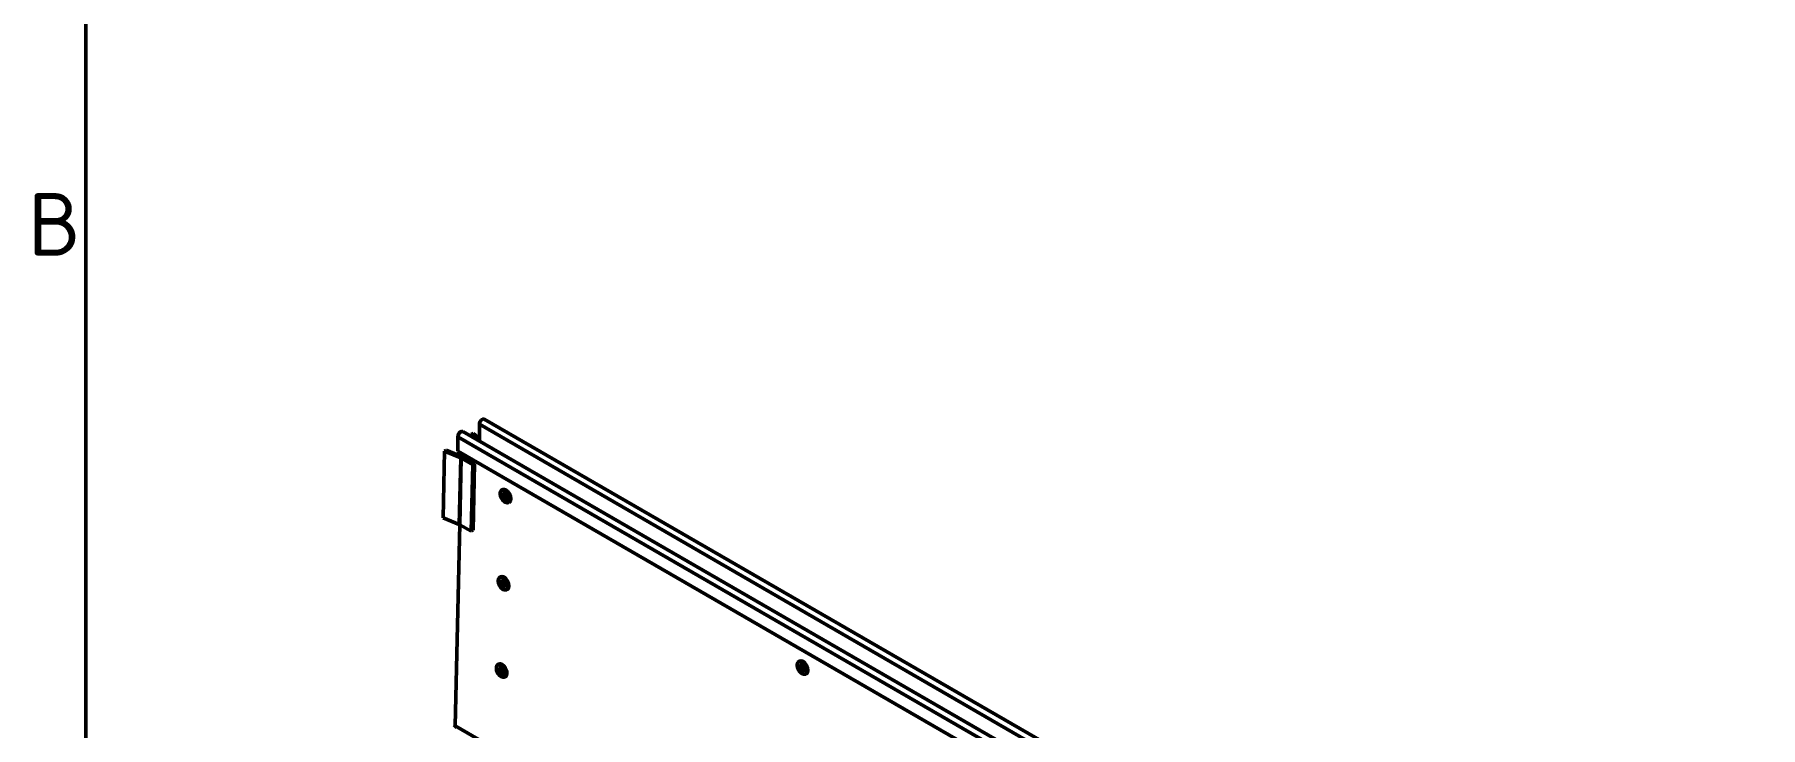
# Model space of a CAD drawing. Header units: millimetres. Extents: x 0 to 2100, y 0 to 1485.
# Drawn here: x 35.6 to 518.5, y 416.1 to 609.9 of the extents above; entities that cross this region are included whole.
import ezdxf

# ---------------------------------------------------------------- set-up
doc = ezdxf.new("R2010")
doc.units = ezdxf.units.MM
doc.header["$LTSCALE"] = 5
doc.layers.get('0').update_dxf_attribs({"lineweight": 50})
for name, color, linetype, lineweight in [('Rahmen (ISO)', 7, 'Continuous', 50), ('Sichtbar (ISO)', 7, 'Continuous', 50), ('Sichtbar schmal (ISO)', 7, 'Continuous', 50)]:
    doc.layers.add(name, color=color, linetype=linetype, lineweight=lineweight)
doc.styles.add('Notiztext (DIN)', font='isocpeur.ttf')

# ---------------------------------------------------------------- blocks, each defined once
blk = doc.blocks.new('Ränder Standardrahmen')
at = {"layer": 'Rahmen (ISO)', "flags": 128}
blk.add_lwpolyline([(10, 10), (10, 287), (410, 287), (410, 10), (10, 10)], dxfattribs=at)
at = {"layer": 'Rahmen (ISO)', "insert": (6.753, 109.625), "char_height": 3.5, "attachment_point": 7, "style": 'Notiztext (DIN)'}
blk.add_mtext('B', dxfattribs=at)

msp = doc.modelspace()

# ---------------------------------------------------------------- linework, layer by layer
at = {"layer": 'Sichtbar (ISO)'}
for p, q in [((514.31, 298.658), (161.464, 502.374)), ((154.095, 497.47), (154.095, 493.404)), ((508.3, 295.188), (155.453, 498.904)), ((157.797, 498.077), (158.412, 498.325)), ((157.797, 498.077), (157.797, 497.55)), ((159.926, 496.321), (157.797, 498.077)), ((158.412, 498.325), (160.106, 496.928)), ((160.106, 500.94), (160.106, 496.218)), ((150.359, 493.381), (149.943, 474.776)), ((150.789, 493.72), (150.359, 493.381)), ((150.359, 493.381), (154.864, 491.539)), ((155.294, 491.878), (150.789, 493.72)), ((154.095, 493.404), (506.942, 289.688)), ((155.039, 492.859), (155.02, 491.99)), ((155.031, 491.458), (158.213, 489.621)), ((155.561, 491.748), (158.743, 489.911)), ((158.213, 489.621), (157.797, 471.015)), ((158.213, 489.621), (158.743, 489.911)), ((158.743, 489.911), (158.327, 471.305)), ((166.419, 482.602), (166.525, 482.66)), ((168.339, 479.093), (168.445, 479.151)), ((149.943, 474.776), (154.448, 472.934)), ((154.592, 472.866), (153.332, 416.597)), ((154.615, 472.853), (157.797, 471.015)), ((157.797, 471.015), (158.327, 471.305)), ((165.873, 458.208), (165.979, 458.266)), ((167.793, 454.699), (167.899, 454.757)), ((249.504, 434.633), (249.61, 434.691)), ((165.327, 433.815), (165.433, 433.873)), ((167.247, 430.306), (167.353, 430.363)), ((251.424, 431.124), (251.53, 431.182))]:
    msp.add_line(p, q, dxfattribs=at)
for centre, major_axis, ratio, start_param, end_param in [((160.901, 501.4), (0.562, 0.974), 0.5773503, 0, 2.3561945), ((154.891, 497.929), (0.562, 0.974), 0.5773503, 0, 2.3561945), ((154.148, 490.974), (1.25, -0.028), 0.5620392, 0.7981499, 0.9726828), ((154.148, 490.974), (-1.999, 0.045), 0.5620392, 3.9397425, 4.1142755), ((167.485, 480.905), (-0.96, 1.755), 0.5922657, 3.1415927, 6.2831853), ((167.485, 480.905), (0.36, -0.658), 0.5922657, 3.6122592, 5.8125188), ((153.731, 472.369), (1.25, -0.028), 0.5620392, 0.7981499, 0.9726828), ((166.939, 456.512), (-0.96, 1.755), 0.5922657, 3.1415927, 6.2831853), ((166.939, 456.512), (0.36, -0.658), 0.5922657, 3.6122592, 5.8125188), ((250.57, 432.936), (-0.96, 1.755), 0.5922657, 3.1415927, 6.2831853), ((166.393, 432.118), (-0.96, 1.755), 0.5922657, 3.1415927, 6.2831853), ((166.393, 432.118), (0.36, -0.658), 0.5922657, 3.6122592, 5.8125188), ((250.57, 432.936), (0.36, -0.658), 0.5922657, 3.6122592, 5.8125188), ((153.067, 416.452), (-0.187, -0.325), 0.5773503, 0.7853982, 2.3300146)]:
    msp.add_ellipse(centre, major_axis=major_axis, ratio=ratio, start_param=start_param, end_param=end_param, dxfattribs=at)
for centre in [(167.132, 480.712), (166.585, 456.318), (166.039, 431.925), (250.217, 432.743)]:
    msp.add_ellipse(centre, major_axis=(-0.36, 0.658), ratio=0.5922657, dxfattribs=at)
for points in [[(168.339, 479.093), (168.228, 479.032), (168.102, 478.998), (167.831, 478.986), (167.685, 479.011), (167.383, 479.118), (167.226, 479.204), (166.922, 479.43), (166.775, 479.571), (166.507, 479.889), (166.386, 480.067), (166.182, 480.441), (166.099, 480.638), (165.977, 481.034), (165.938, 481.232), (165.913, 481.612), (165.925, 481.794), (166.005, 482.12), (166.071, 482.265), (166.234, 482.474), (166.321, 482.548), (166.419, 482.602)], [(167.793, 454.699), (167.682, 454.638), (167.556, 454.605), (167.285, 454.592), (167.139, 454.617), (166.837, 454.724), (166.68, 454.811), (166.376, 455.037), (166.229, 455.177), (165.961, 455.495), (165.84, 455.673), (165.636, 456.048), (165.552, 456.245), (165.431, 456.64), (165.392, 456.839), (165.367, 457.219), (165.379, 457.4), (165.459, 457.726), (165.525, 457.871), (165.688, 458.08), (165.775, 458.155), (165.873, 458.208)], [(251.424, 431.124), (251.313, 431.063), (251.187, 431.029), (250.916, 431.017), (250.77, 431.042), (250.468, 431.148), (250.311, 431.235), (250.007, 431.461), (249.86, 431.602), (249.592, 431.92), (249.471, 432.097), (249.267, 432.472), (249.184, 432.669), (249.062, 433.065), (249.023, 433.263), (248.998, 433.643), (249.011, 433.825), (249.09, 434.15), (249.156, 434.295), (249.32, 434.504), (249.406, 434.579), (249.504, 434.633)], [(167.247, 430.306), (167.136, 430.245), (167.01, 430.211), (166.739, 430.199), (166.593, 430.223), (166.291, 430.33), (166.134, 430.417), (165.83, 430.643), (165.683, 430.784), (165.415, 431.102), (165.294, 431.279), (165.09, 431.654), (165.006, 431.851), (164.885, 432.246), (164.846, 432.445), (164.821, 432.825), (164.833, 433.007), (164.913, 433.332), (164.979, 433.477), (165.142, 433.686), (165.229, 433.761), (165.327, 433.815)]]:
    msp.add_open_spline(points, degree=3, knots=[3.940428, 3.940428, 3.940428, 3.940428, 4.222882, 4.222882, 4.524346, 4.524346, 4.8511008, 4.8511008, 5.1832876, 5.1832876, 5.5138867, 5.5138867, 5.8436143, 5.8436143, 6.1742356, 6.1742356, 6.5064261, 6.5064261, 6.8327854, 6.8327854, 7.0820207, 7.0820207, 7.0820207, 7.0820207], dxfattribs=at)
at = {"layer": 'Sichtbar schmal (ISO)'}
for p, q in [((506.942, 293.754), (154.095, 497.47)), ((160.106, 500.94), (512.952, 297.224)), ((154.864, 491.539), (154.448, 472.934)), ((155.031, 491.458), (154.615, 472.853)), ((506.178, 212.881), (153.332, 416.597))]:
    msp.add_line(p, q, dxfattribs=at)
for centre, start_param in [((167.379, 480.847), 3.1415927), ((166.833, 456.454), 3.1415927), ((250.464, 432.878), 3.1415926), ((166.287, 432.06), 3.1415927)]:
    msp.add_ellipse(centre, major_axis=(-0.96, 1.755), ratio=0.5922657, start_param=start_param, end_param=6.2831853, dxfattribs=at)
for centre, major_axis in [((167.282, 480.794), (-0.917, 1.676)), ((167.132, 480.712), (-0.432, 0.79)), ((166.736, 456.401), (-0.917, 1.676)), ((166.585, 456.318), (-0.432, 0.79)), ((250.367, 432.825), (-0.917, 1.676)), ((166.19, 432.007), (-0.917, 1.676)), ((166.039, 431.925), (-0.432, 0.79)), ((250.217, 432.743), (-0.432, 0.79))]:
    msp.add_ellipse(centre, major_axis=major_axis, ratio=0.5922657, dxfattribs=at)

# ---------------------------------------------------------------- block references
at = {"xscale": 5, "yscale": 5, "zscale": 5}
msp.add_blockref('Ränder Standardrahmen', (0, 0), dxfattribs=at)

doc.saveas('drawing.dxf')
